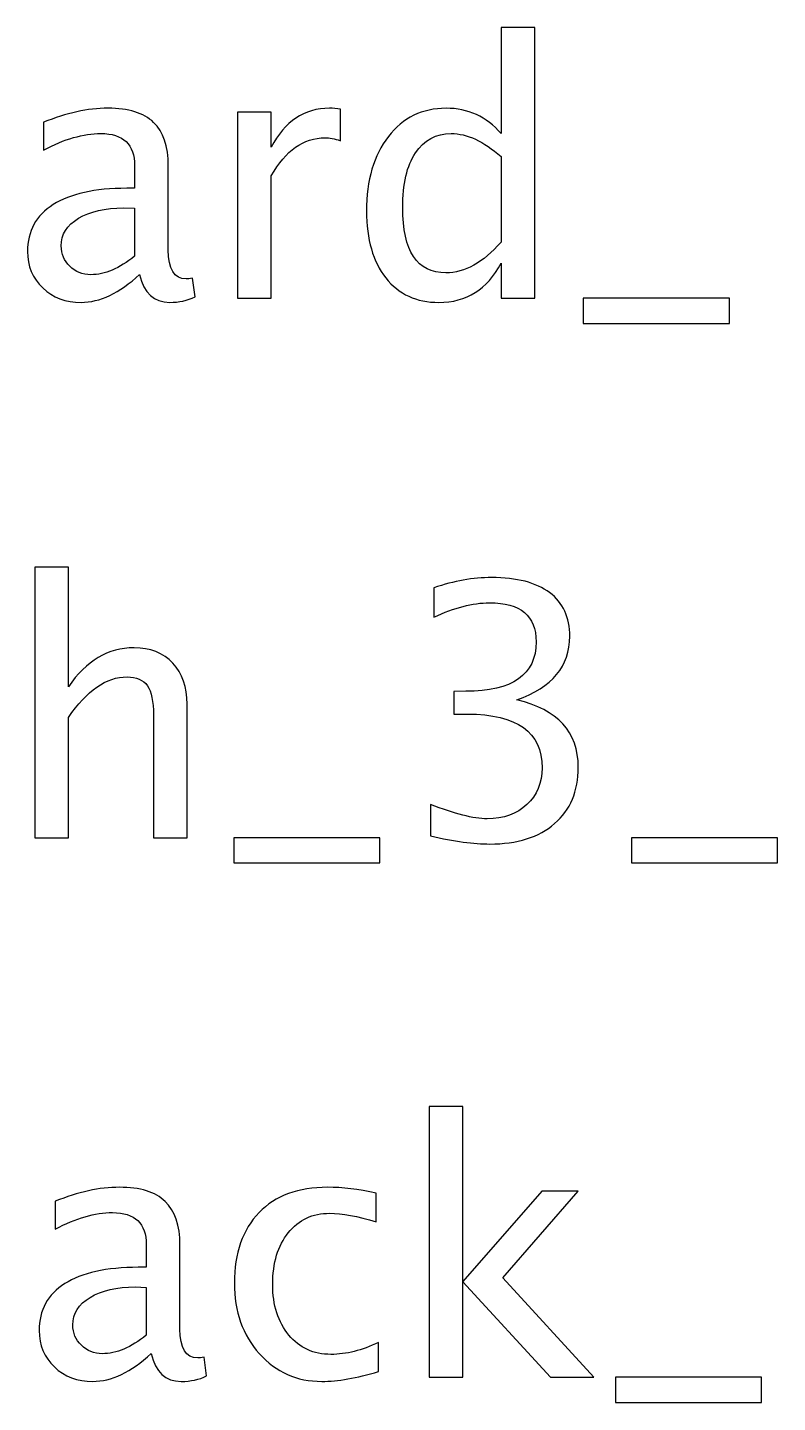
# Model space of a CAD drawing. Header units: centimetres. Extents: x -45 to 43, y -54 to 59.
# Drawn here: x -3.6 to 2.05, y 48.35 to 58.71 of the extents above; entities that cross this region are included whole.
import ezdxf

# ---------------------------------------------------------------- set-up
doc = ezdxf.new("R2010")
doc.units = ezdxf.units.CM
doc.header["$MEASUREMENT"] = 0
doc.layers.add('Layer 1', color=7, linetype='Continuous')

msp = doc.modelspace()

# ---------------------------------------------------------------- linework, layer by layer
at = {"layer": 'Layer 1'}
for points, knots in [([(-0.02971, 56.67044), (-0.02971, 56.67044), (-0.02971, 56.9337), (-0.02971, 56.9337), (-0.02971, 56.9337), (-0.13334, 56.73703), (-0.28944, 56.63869), (-0.49802, 56.63869), (-0.49802, 56.63869), (-0.66736, 56.63869), (-0.80053, 56.69999), (-0.89754, 56.82302), (-0.89754, 56.82302), (-0.99456, 56.94605), (-1.04307, 57.11406), (-1.04307, 57.32705), (-1.04307, 57.32705), (-1.04307, 57.55988), (-0.98794, 57.74729), (-0.87814, 57.88929), (-0.87814, 57.88929), (-0.7679, 58.03084), (-0.62326, 58.10183), (-0.44378, 58.10183), (-0.44378, 58.10183), (-0.27754, 58.10183), (-0.13907, 58.03833), (-0.02971, 57.91089), (-0.02971, 57.91089), (-0.02971, 57.91089), (-0.02971, 58.71037), (-0.02971, 58.71037), (-0.02971, 58.71037), (-0.02971, 58.71037), (0.22429, 58.71037), (0.22429, 58.71037), (0.22429, 58.71037), (0.22429, 58.71037), (0.22429, 56.67044), (0.22429, 56.67044), (0.22429, 56.67044), (0.22429, 56.67044), (-0.02971, 56.67044), (-0.02971, 56.67044)], [0, 0, 0, 0, 0.08333333, 0.08333333, 0.08333333, 0.08333333, 0.16666667, 0.16666667, 0.16666667, 0.16666667, 0.25, 0.25, 0.25, 0.25, 0.33333333, 0.33333333, 0.33333333, 0.33333333, 0.41666667, 0.41666667, 0.41666667, 0.41666667, 0.5, 0.5, 0.5, 0.5, 0.58333333, 0.58333333, 0.58333333, 0.58333333, 0.66666667, 0.66666667, 0.66666667, 0.66666667, 0.75, 0.75, 0.75, 0.75, 0.83333333, 0.83333333, 0.83333333, 0.83333333, 1, 1, 1, 1]), ([(-2.75272, 56.84903), (-2.90529, 56.7088), (-3.05214, 56.63869), (-3.19325, 56.63869), (-3.19325, 56.63869), (-3.30922, 56.63869), (-3.4058, 56.67485), (-3.48208, 56.74761), (-3.48208, 56.74761), (-3.55881, 56.82037), (-3.59718, 56.91209), (-3.59718, 57.02278), (-3.59718, 57.02278), (-3.59718, 57.17579), (-3.5328, 57.29353), (-3.40403, 57.37555), (-3.40403, 57.37555), (-3.27527, 57.45757), (-3.0905, 57.49858), (-2.84973, 57.49858), (-2.84973, 57.49858), (-2.84973, 57.49858), (-2.7902, 57.49858), (-2.7902, 57.49858), (-2.7902, 57.49858), (-2.7902, 57.49858), (-2.7902, 57.66748), (-2.7902, 57.66748), (-2.7902, 57.66748), (-2.7902, 57.8302), (-2.87487, 57.91133), (-3.04464, 57.91133), (-3.04464, 57.91133), (-3.17605, 57.91133), (-3.31981, 57.86988), (-3.47547, 57.78698), (-3.47547, 57.78698), (-3.47547, 57.78698), (-3.47547, 57.996), (-3.47547, 57.996), (-3.47547, 57.996), (-3.30437, 58.06656), (-3.14298, 58.10183), (-2.99172, 58.10183), (-2.99172, 58.10183), (-2.83606, 58.10183), (-2.72097, 58.06656), (-2.64733, 57.99556), (-2.64733, 57.99556), (-2.57324, 57.92456), (-2.5362, 57.8152), (-2.5362, 57.66748), (-2.5362, 57.66748), (-2.5362, 57.66748), (-2.5362, 57.0338), (-2.5362, 57.0338), (-2.5362, 57.0338), (-2.5362, 56.88872), (-2.49166, 56.81596), (-2.40215, 56.81596), (-2.40215, 56.81596), (-2.39112, 56.81596), (-2.37481, 56.81772), (-2.3532, 56.82125), (-2.3532, 56.82125), (-2.3532, 56.82125), (-2.33512, 56.68014), (-2.33512, 56.68014), (-2.33512, 56.68014), (-2.39288, 56.65236), (-2.45638, 56.63869), (-2.52606, 56.63869), (-2.52606, 56.63869), (-2.64468, 56.63869), (-2.72009, 56.7088), (-2.75272, 56.84903)], [0, 0, 0, 0, 0.05, 0.05, 0.05, 0.05, 0.1, 0.1, 0.1, 0.1, 0.15, 0.15, 0.15, 0.15, 0.2, 0.2, 0.2, 0.2, 0.25, 0.25, 0.25, 0.25, 0.3, 0.3, 0.3, 0.3, 0.35, 0.35, 0.35, 0.35, 0.4, 0.4, 0.4, 0.4, 0.45, 0.45, 0.45, 0.45, 0.5, 0.5, 0.5, 0.5, 0.55, 0.55, 0.55, 0.55, 0.6, 0.6, 0.6, 0.6, 0.65, 0.65, 0.65, 0.65, 0.7, 0.7, 0.7, 0.7, 0.75, 0.75, 0.75, 0.75, 0.8, 0.8, 0.8, 0.8, 0.85, 0.85, 0.85, 0.85, 0.9, 0.9, 0.9, 0.9, 1, 1, 1, 1]), ([(-2.01453, 56.67044), (-2.01453, 56.67044), (-2.01453, 58.07273), (-2.01453, 58.07273), (-2.01453, 58.07273), (-2.01453, 58.07273), (-1.76053, 58.07273), (-1.76053, 58.07273), (-1.76053, 58.07273), (-1.76053, 58.07273), (-1.76053, 57.80771), (-1.76053, 57.80771), (-1.76053, 57.80771), (-1.65955, 58.00394), (-1.51315, 58.10183), (-1.32088, 58.10183), (-1.32088, 58.10183), (-1.29486, 58.10183), (-1.26752, 58.09963), (-1.2393, 58.09522), (-1.2393, 58.09522), (-1.2393, 58.09522), (-1.2393, 57.85754), (-1.2393, 57.85754), (-1.2393, 57.85754), (-1.2834, 57.87209), (-1.3222, 57.87958), (-1.35572, 57.87958), (-1.35572, 57.87958), (-1.51711, 57.87958), (-1.65205, 57.78433), (-1.76053, 57.59339), (-1.76053, 57.59339), (-1.76053, 57.59339), (-1.76053, 56.67044), (-1.76053, 56.67044), (-1.76053, 56.67044), (-1.76053, 56.67044), (-2.01453, 56.67044), (-2.01453, 56.67044)], [0, 0, 0, 0, 0.09090909, 0.09090909, 0.09090909, 0.09090909, 0.18181818, 0.18181818, 0.18181818, 0.18181818, 0.27272727, 0.27272727, 0.27272727, 0.27272727, 0.36363636, 0.36363636, 0.36363636, 0.36363636, 0.45454545, 0.45454545, 0.45454545, 0.45454545, 0.54545455, 0.54545455, 0.54545455, 0.54545455, 0.63636364, 0.63636364, 0.63636364, 0.63636364, 0.72727273, 0.72727273, 0.72727273, 0.72727273, 0.81818182, 0.81818182, 0.81818182, 0.81818182, 1, 1, 1, 1]), ([(-0.02971, 57.73715), (-0.16156, 57.85313), (-0.28636, 57.91133), (-0.40454, 57.91133), (-0.40454, 57.91133), (-0.52095, 57.91133), (-0.61091, 57.86283), (-0.67485, 57.76537), (-0.67485, 57.76537), (-0.73879, 57.66836), (-0.77054, 57.53078), (-0.77054, 57.35262), (-0.77054, 57.35262), (-0.77054, 57.02498), (-0.66207, 56.86094), (-0.44467, 56.86094), (-0.44467, 56.86094), (-0.30356, 56.86094), (-0.16509, 56.93811), (-0.02971, 57.09201), (-0.02971, 57.09201), (-0.02971, 57.09201), (-0.02971, 57.73715), (-0.02971, 57.73715)], [0, 0, 0, 0, 0.14285714, 0.14285714, 0.14285714, 0.14285714, 0.28571429, 0.28571429, 0.28571429, 0.28571429, 0.42857143, 0.42857143, 0.42857143, 0.42857143, 0.57142857, 0.57142857, 0.57142857, 0.57142857, 0.71428571, 0.71428571, 0.71428571, 0.71428571, 1, 1, 1, 1]), ([(-2.7902, 56.9875), (-2.7902, 56.9875), (-2.7902, 57.34777), (-2.7902, 57.34777), (-2.7902, 57.34777), (-2.7902, 57.34777), (-2.87178, 57.35042), (-2.87178, 57.35042), (-2.87178, 57.35042), (-3.01289, 57.35042), (-3.12666, 57.3244), (-3.21353, 57.27237), (-3.21353, 57.27237), (-3.29996, 57.21989), (-3.34318, 57.15066), (-3.34318, 57.06423), (-3.34318, 57.06423), (-3.34318, 57.00381), (-3.32157, 56.95266), (-3.2788, 56.91077), (-3.2788, 56.91077), (-3.23558, 56.86888), (-3.18311, 56.84771), (-3.12093, 56.84771), (-3.12093, 56.84771), (-3.0151, 56.84771), (-2.90485, 56.89445), (-2.7902, 56.9875)], [0, 0, 0, 0, 0.125, 0.125, 0.125, 0.125, 0.25, 0.25, 0.25, 0.25, 0.375, 0.375, 0.375, 0.375, 0.5, 0.5, 0.5, 0.5, 0.625, 0.625, 0.625, 0.625, 0.75, 0.75, 0.75, 0.75, 1, 1, 1, 1]), ([(0.59029, 56.47994), (0.59029, 56.47994), (0.59029, 56.67044), (0.59029, 56.67044), (0.59029, 56.67044), (0.59029, 56.67044), (1.69096, 56.67044), (1.69096, 56.67044), (1.69096, 56.67044), (1.69096, 56.67044), (1.69096, 56.47994), (1.69096, 56.47994), (1.69096, 56.47994), (1.69096, 56.47994), (0.59029, 56.47994), (0.59029, 56.47994)], [0, 0, 0, 0, 0.2, 0.2, 0.2, 0.2, 0.4, 0.4, 0.4, 0.4, 0.6, 0.6, 0.6, 0.6, 1, 1, 1, 1]), ([(-3.54273, 52.60468), (-3.54273, 52.60468), (-3.54273, 54.64461), (-3.54273, 54.64461), (-3.54273, 54.64461), (-3.54273, 54.64461), (-3.28873, 54.64461), (-3.28873, 54.64461), (-3.28873, 54.64461), (-3.28873, 54.64461), (-3.28873, 53.74195), (-3.28873, 53.74195), (-3.28873, 53.74195), (-3.15423, 53.93818), (-2.98931, 54.03607), (-2.7944, 54.03607), (-2.7944, 54.03607), (-2.67181, 54.03607), (-2.57436, 53.99771), (-2.50248, 53.92054), (-2.50248, 53.92054), (-2.4306, 53.84381), (-2.39444, 53.74018), (-2.39444, 53.61054), (-2.39444, 53.61054), (-2.39444, 53.61054), (-2.39444, 52.60468), (-2.39444, 52.60468), (-2.39444, 52.60468), (-2.39444, 52.60468), (-2.64844, 52.60468), (-2.64844, 52.60468), (-2.64844, 52.60468), (-2.64844, 52.60468), (-2.64844, 53.52763), (-2.64844, 53.52763), (-2.64844, 53.52763), (-2.64844, 53.6317), (-2.66387, 53.70579), (-2.6943, 53.74988), (-2.6943, 53.74988), (-2.72517, 53.79442), (-2.77588, 53.81647), (-2.84688, 53.81647), (-2.84688, 53.81647), (-3.00298, 53.81647), (-3.15027, 53.71461), (-3.28873, 53.51088), (-3.28873, 53.51088), (-3.28873, 53.51088), (-3.28873, 52.60468), (-3.28873, 52.60468), (-3.28873, 52.60468), (-3.28873, 52.60468), (-3.54273, 52.60468), (-3.54273, 52.60468)], [0, 0, 0, 0, 0.06666667, 0.06666667, 0.06666667, 0.06666667, 0.13333333, 0.13333333, 0.13333333, 0.13333333, 0.2, 0.2, 0.2, 0.2, 0.26666667, 0.26666667, 0.26666667, 0.26666667, 0.33333333, 0.33333333, 0.33333333, 0.33333333, 0.4, 0.4, 0.4, 0.4, 0.46666667, 0.46666667, 0.46666667, 0.46666667, 0.53333333, 0.53333333, 0.53333333, 0.53333333, 0.6, 0.6, 0.6, 0.6, 0.66666667, 0.66666667, 0.66666667, 0.66666667, 0.73333333, 0.73333333, 0.73333333, 0.73333333, 0.8, 0.8, 0.8, 0.8, 0.86666667, 0.86666667, 0.86666667, 0.86666667, 1, 1, 1, 1]), ([(-0.56177, 52.61791), (-0.56177, 52.61791), (-0.56177, 52.85603), (-0.56177, 52.85603), (-0.56177, 52.85603), (-0.38009, 52.78371), (-0.23765, 52.74755), (-0.13314, 52.74755), (-0.13314, 52.74755), (-0.01011, 52.74755), (0.08911, 52.78283), (0.1654, 52.85383), (0.1654, 52.85383), (0.24169, 52.92483), (0.27961, 53.01743), (0.27961, 53.1312), (0.27961, 53.1312), (0.27961, 53.40107), (0.09175, 53.53601), (-0.28395, 53.53601), (-0.28395, 53.53601), (-0.28395, 53.53601), (-0.38449, 53.53601), (-0.38449, 53.53601), (-0.38449, 53.53601), (-0.38449, 53.53601), (-0.38449, 53.70667), (-0.38449, 53.70667), (-0.38449, 53.70667), (-0.38449, 53.70667), (-0.29542, 53.70799), (-0.29542, 53.70799), (-0.29542, 53.70799), (0.0578, 53.70799), (0.23463, 53.83235), (0.23463, 54.08149), (0.23463, 54.08149), (0.23463, 54.27684), (0.11733, 54.37474), (-0.11682, 54.37474), (-0.11682, 54.37474), (-0.2425, 54.37474), (-0.38185, 54.33858), (-0.53531, 54.26626), (-0.53531, 54.26626), (-0.53531, 54.26626), (-0.53531, 54.48851), (-0.53531, 54.48851), (-0.53531, 54.48851), (-0.38494, 54.53966), (-0.23986, 54.56524), (-0.10051, 54.56524), (-0.10051, 54.56524), (0.08911, 54.56524), (0.23507, 54.52732), (0.33649, 54.45147), (0.33649, 54.45147), (0.43792, 54.37606), (0.48863, 54.26626), (0.48863, 54.1225), (0.48863, 54.1225), (0.48863, 53.89805), (0.3559, 53.73798), (0.08999, 53.64273), (0.08999, 53.64273), (0.39823, 53.57085), (0.55213, 53.40196), (0.55213, 53.13517), (0.55213, 53.13517), (0.55213, 52.95525), (0.4926, 52.8137), (0.37398, 52.71095), (0.37398, 52.71095), (0.25536, 52.60821), (0.0922, 52.55706), (-0.11506, 52.55706), (-0.11506, 52.55706), (-0.23324, 52.55706), (-0.38185, 52.57734), (-0.56177, 52.61791)], [0, 0, 0, 0, 0.04761905, 0.04761905, 0.04761905, 0.04761905, 0.0952381, 0.0952381, 0.0952381, 0.0952381, 0.14285714, 0.14285714, 0.14285714, 0.14285714, 0.19047619, 0.19047619, 0.19047619, 0.19047619, 0.23809524, 0.23809524, 0.23809524, 0.23809524, 0.28571429, 0.28571429, 0.28571429, 0.28571429, 0.33333333, 0.33333333, 0.33333333, 0.33333333, 0.38095238, 0.38095238, 0.38095238, 0.38095238, 0.42857143, 0.42857143, 0.42857143, 0.42857143, 0.47619048, 0.47619048, 0.47619048, 0.47619048, 0.52380952, 0.52380952, 0.52380952, 0.52380952, 0.57142857, 0.57142857, 0.57142857, 0.57142857, 0.61904762, 0.61904762, 0.61904762, 0.61904762, 0.66666667, 0.66666667, 0.66666667, 0.66666667, 0.71428571, 0.71428571, 0.71428571, 0.71428571, 0.76190476, 0.76190476, 0.76190476, 0.76190476, 0.80952381, 0.80952381, 0.80952381, 0.80952381, 0.85714286, 0.85714286, 0.85714286, 0.85714286, 0.9047619, 0.9047619, 0.9047619, 0.9047619, 1, 1, 1, 1]), ([(-2.04343, 52.41418), (-2.04343, 52.41418), (-2.04343, 52.60468), (-2.04343, 52.60468), (-2.04343, 52.60468), (-2.04343, 52.60468), (-0.94276, 52.60468), (-0.94276, 52.60468), (-0.94276, 52.60468), (-0.94276, 52.60468), (-0.94276, 52.41418), (-0.94276, 52.41418), (-0.94276, 52.41418), (-0.94276, 52.41418), (-2.04343, 52.41418), (-2.04343, 52.41418)], [0, 0, 0, 0, 0.2, 0.2, 0.2, 0.2, 0.4, 0.4, 0.4, 0.4, 0.6, 0.6, 0.6, 0.6, 1, 1, 1, 1]), ([(0.95253, 52.41418), (0.95253, 52.41418), (0.95253, 52.60468), (0.95253, 52.60468), (0.95253, 52.60468), (0.95253, 52.60468), (2.0532, 52.60468), (2.0532, 52.60468), (2.0532, 52.60468), (2.0532, 52.60468), (2.0532, 52.41418), (2.0532, 52.41418), (2.0532, 52.41418), (2.0532, 52.41418), (0.95253, 52.41418), (0.95253, 52.41418)], [0, 0, 0, 0, 0.2, 0.2, 0.2, 0.2, 0.4, 0.4, 0.4, 0.4, 0.6, 0.6, 0.6, 0.6, 1, 1, 1, 1]), ([(-0.57191, 48.53892), (-0.57191, 48.53892), (-0.57191, 50.57885), (-0.57191, 50.57885), (-0.57191, 50.57885), (-0.57191, 50.57885), (-0.31791, 50.57885), (-0.31791, 50.57885), (-0.31791, 50.57885), (-0.31791, 50.57885), (-0.31791, 49.26079), (-0.31791, 49.26079), (-0.31791, 49.26079), (-0.31791, 49.26079), (0.2774, 49.94121), (0.2774, 49.94121), (0.2774, 49.94121), (0.2774, 49.94121), (0.55169, 49.94121), (0.55169, 49.94121), (0.55169, 49.94121), (0.55169, 49.94121), (-0.01717, 49.28681), (-0.01717, 49.28681), (-0.01717, 49.28681), (-0.01717, 49.28681), (0.67075, 48.53892), (0.67075, 48.53892), (0.67075, 48.53892), (0.67075, 48.53892), (0.34355, 48.53892), (0.34355, 48.53892), (0.34355, 48.53892), (0.34355, 48.53892), (-0.31791, 49.25814), (-0.31791, 49.25814), (-0.31791, 49.25814), (-0.31791, 49.25814), (-0.31791, 48.53892), (-0.31791, 48.53892), (-0.31791, 48.53892), (-0.31791, 48.53892), (-0.57191, 48.53892), (-0.57191, 48.53892)], [0, 0, 0, 0, 0.08333333, 0.08333333, 0.08333333, 0.08333333, 0.16666667, 0.16666667, 0.16666667, 0.16666667, 0.25, 0.25, 0.25, 0.25, 0.33333333, 0.33333333, 0.33333333, 0.33333333, 0.41666667, 0.41666667, 0.41666667, 0.41666667, 0.5, 0.5, 0.5, 0.5, 0.58333333, 0.58333333, 0.58333333, 0.58333333, 0.66666667, 0.66666667, 0.66666667, 0.66666667, 0.75, 0.75, 0.75, 0.75, 0.83333333, 0.83333333, 0.83333333, 0.83333333, 1, 1, 1, 1]), ([(-2.66521, 48.71751), (-2.81778, 48.57728), (-2.96463, 48.50717), (-3.10574, 48.50717), (-3.10574, 48.50717), (-3.22171, 48.50717), (-3.31829, 48.54333), (-3.39457, 48.61609), (-3.39457, 48.61609), (-3.4713, 48.68885), (-3.50967, 48.78057), (-3.50967, 48.89126), (-3.50967, 48.89126), (-3.50967, 49.04427), (-3.44529, 49.16201), (-3.31652, 49.24403), (-3.31652, 49.24403), (-3.18776, 49.32605), (-3.00299, 49.36706), (-2.76222, 49.36706), (-2.76222, 49.36706), (-2.76222, 49.36706), (-2.70269, 49.36706), (-2.70269, 49.36706), (-2.70269, 49.36706), (-2.70269, 49.36706), (-2.70269, 49.53596), (-2.70269, 49.53596), (-2.70269, 49.53596), (-2.70269, 49.69868), (-2.78736, 49.77981), (-2.95713, 49.77981), (-2.95713, 49.77981), (-3.08854, 49.77981), (-3.2323, 49.73836), (-3.38796, 49.65546), (-3.38796, 49.65546), (-3.38796, 49.65546), (-3.38796, 49.86448), (-3.38796, 49.86448), (-3.38796, 49.86448), (-3.21686, 49.93504), (-3.05547, 49.97031), (-2.90421, 49.97031), (-2.90421, 49.97031), (-2.74855, 49.97031), (-2.63346, 49.93504), (-2.55982, 49.86404), (-2.55982, 49.86404), (-2.48573, 49.79304), (-2.44869, 49.68368), (-2.44869, 49.53596), (-2.44869, 49.53596), (-2.44869, 49.53596), (-2.44869, 48.90228), (-2.44869, 48.90228), (-2.44869, 48.90228), (-2.44869, 48.7572), (-2.40415, 48.68444), (-2.31464, 48.68444), (-2.31464, 48.68444), (-2.30361, 48.68444), (-2.2873, 48.6862), (-2.26569, 48.68973), (-2.26569, 48.68973), (-2.26569, 48.68973), (-2.24761, 48.54862), (-2.24761, 48.54862), (-2.24761, 48.54862), (-2.30537, 48.52084), (-2.36887, 48.50717), (-2.43855, 48.50717), (-2.43855, 48.50717), (-2.55717, 48.50717), (-2.63258, 48.57728), (-2.66521, 48.71751)], [0, 0, 0, 0, 0.05, 0.05, 0.05, 0.05, 0.1, 0.1, 0.1, 0.1, 0.15, 0.15, 0.15, 0.15, 0.2, 0.2, 0.2, 0.2, 0.25, 0.25, 0.25, 0.25, 0.3, 0.3, 0.3, 0.3, 0.35, 0.35, 0.35, 0.35, 0.4, 0.4, 0.4, 0.4, 0.45, 0.45, 0.45, 0.45, 0.5, 0.5, 0.5, 0.5, 0.55, 0.55, 0.55, 0.55, 0.6, 0.6, 0.6, 0.6, 0.65, 0.65, 0.65, 0.65, 0.7, 0.7, 0.7, 0.7, 0.75, 0.75, 0.75, 0.75, 0.8, 0.8, 0.8, 0.8, 0.85, 0.85, 0.85, 0.85, 0.9, 0.9, 0.9, 0.9, 1, 1, 1, 1]), ([(-0.95335, 48.58125), (-1.11784, 48.53186), (-1.25983, 48.50717), (-1.37933, 48.50717), (-1.37933, 48.50717), (-1.56895, 48.50717), (-1.72594, 48.57728), (-1.85073, 48.71707), (-1.85073, 48.71707), (-1.97553, 48.8573), (-2.03815, 49.03413), (-2.03815, 49.24712), (-2.03815, 49.24712), (-2.03815, 49.47466), (-1.97641, 49.65237), (-1.85294, 49.77937), (-1.85294, 49.77937), (-1.72947, 49.90681), (-1.55705, 49.97031), (-1.33568, 49.97031), (-1.33568, 49.97031), (-1.22676, 49.97031), (-1.10417, 49.95532), (-0.96923, 49.92533), (-0.96923, 49.92533), (-0.96923, 49.92533), (-0.96923, 49.71102), (-0.96923, 49.71102), (-0.96923, 49.71102), (-1.11255, 49.75336), (-1.2294, 49.77452), (-1.31936, 49.77452), (-1.31936, 49.77452), (-1.44989, 49.77452), (-1.5544, 49.72557), (-1.63245, 49.62812), (-1.63245, 49.62812), (-1.7105, 49.53067), (-1.74975, 49.40058), (-1.74975, 49.2383), (-1.74975, 49.2383), (-1.74975, 49.08087), (-1.70918, 48.95387), (-1.62848, 48.85642), (-1.62848, 48.85642), (-1.54778, 48.75941), (-1.44239, 48.7109), (-1.31142, 48.7109), (-1.31142, 48.7109), (-1.19545, 48.7109), (-1.07639, 48.74089), (-0.95335, 48.80086), (-0.95335, 48.80086), (-0.95335, 48.80086), (-0.95335, 48.58125), (-0.95335, 48.58125)], [0, 0, 0, 0, 0.06666667, 0.06666667, 0.06666667, 0.06666667, 0.13333333, 0.13333333, 0.13333333, 0.13333333, 0.2, 0.2, 0.2, 0.2, 0.26666667, 0.26666667, 0.26666667, 0.26666667, 0.33333333, 0.33333333, 0.33333333, 0.33333333, 0.4, 0.4, 0.4, 0.4, 0.46666667, 0.46666667, 0.46666667, 0.46666667, 0.53333333, 0.53333333, 0.53333333, 0.53333333, 0.6, 0.6, 0.6, 0.6, 0.66666667, 0.66666667, 0.66666667, 0.66666667, 0.73333333, 0.73333333, 0.73333333, 0.73333333, 0.8, 0.8, 0.8, 0.8, 0.86666667, 0.86666667, 0.86666667, 0.86666667, 1, 1, 1, 1]), ([(-2.70269, 48.85598), (-2.70269, 48.85598), (-2.70269, 49.21625), (-2.70269, 49.21625), (-2.70269, 49.21625), (-2.70269, 49.21625), (-2.78427, 49.2189), (-2.78427, 49.2189), (-2.78427, 49.2189), (-2.92538, 49.2189), (-3.03915, 49.19288), (-3.12602, 49.14085), (-3.12602, 49.14085), (-3.21245, 49.08837), (-3.25567, 49.01914), (-3.25567, 48.93271), (-3.25567, 48.93271), (-3.25567, 48.87229), (-3.23406, 48.82114), (-3.19129, 48.77925), (-3.19129, 48.77925), (-3.14807, 48.73736), (-3.0956, 48.71619), (-3.03342, 48.71619), (-3.03342, 48.71619), (-2.92759, 48.71619), (-2.81734, 48.76293), (-2.70269, 48.85598)], [0, 0, 0, 0, 0.125, 0.125, 0.125, 0.125, 0.25, 0.25, 0.25, 0.25, 0.375, 0.375, 0.375, 0.375, 0.5, 0.5, 0.5, 0.5, 0.625, 0.625, 0.625, 0.625, 0.75, 0.75, 0.75, 0.75, 1, 1, 1, 1]), ([(0.8317, 48.34842), (0.8317, 48.34842), (0.8317, 48.53892), (0.8317, 48.53892), (0.8317, 48.53892), (0.8317, 48.53892), (1.93237, 48.53892), (1.93237, 48.53892), (1.93237, 48.53892), (1.93237, 48.53892), (1.93237, 48.34842), (1.93237, 48.34842), (1.93237, 48.34842), (1.93237, 48.34842), (0.8317, 48.34842), (0.8317, 48.34842)], [0, 0, 0, 0, 0.2, 0.2, 0.2, 0.2, 0.4, 0.4, 0.4, 0.4, 0.6, 0.6, 0.6, 0.6, 1, 1, 1, 1])]:
    msp.add_open_spline(points, degree=3, knots=knots, dxfattribs=at)

doc.saveas('drawing.dxf')
